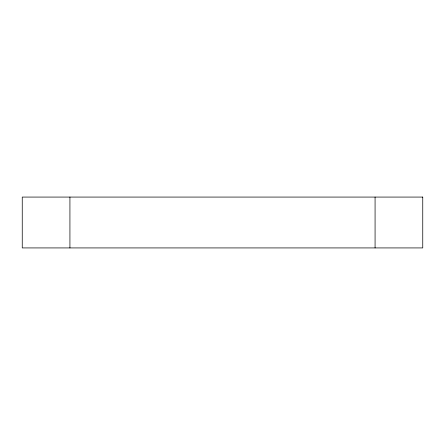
<?xml version="1.0" encoding="UTF-8"?>
<svg xmlns="http://www.w3.org/2000/svg" width="445" height="445" viewBox="0 0 445 445"><rect width="100%" height="100%" fill="white"/><g stroke="black" fill="none" stroke-linecap="round" stroke-linejoin="round"><path stroke-width="0.67" d="M375.074 197.074L375.074 247.926M69.926 197.074L69.926 247.926M422.75 197.074L22.25 197.074L22.25 247.926L422.75 247.926L422.75 197.074"/></g></svg>
